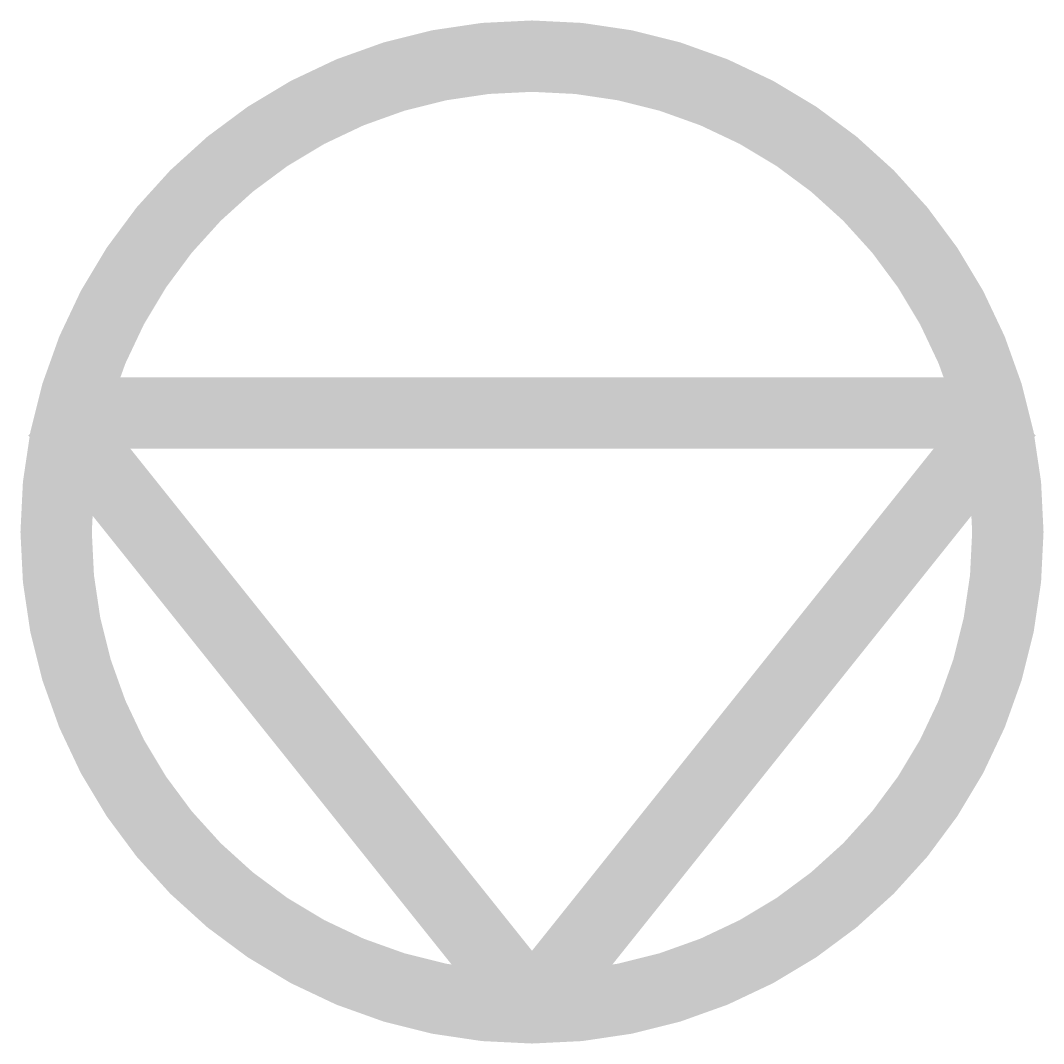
# Model space of a CAD drawing. Extents: x 5.35 to 9.65, y 1.85 to 6.15.
import ezdxf

# ---------------------------------------------------------------- set-up
doc = ezdxf.new("R2010")
doc.units = 0
doc.header["$MEASUREMENT"] = 0
doc.layers.get('0').update_dxf_attribs({"linetype": 'CONTINUOUS'})

msp = doc.modelspace()

# ---------------------------------------------------------------- linework, layer by layer
at = {"const_width": 0.3}
msp.add_lwpolyline([(7.5, 2, 1), (7.5, 6, 1), (7.5, 2, 1)], format="xyb", dxfattribs=at)
for points in [[(5.5, 4.5), (7.5, 2)], [(9.5, 4.5), (5.5, 4.5)], [(9.5, 4.5), (7.5, 2)]]:
    msp.add_lwpolyline(points, dxfattribs=at)

doc.saveas('drawing.dxf')
